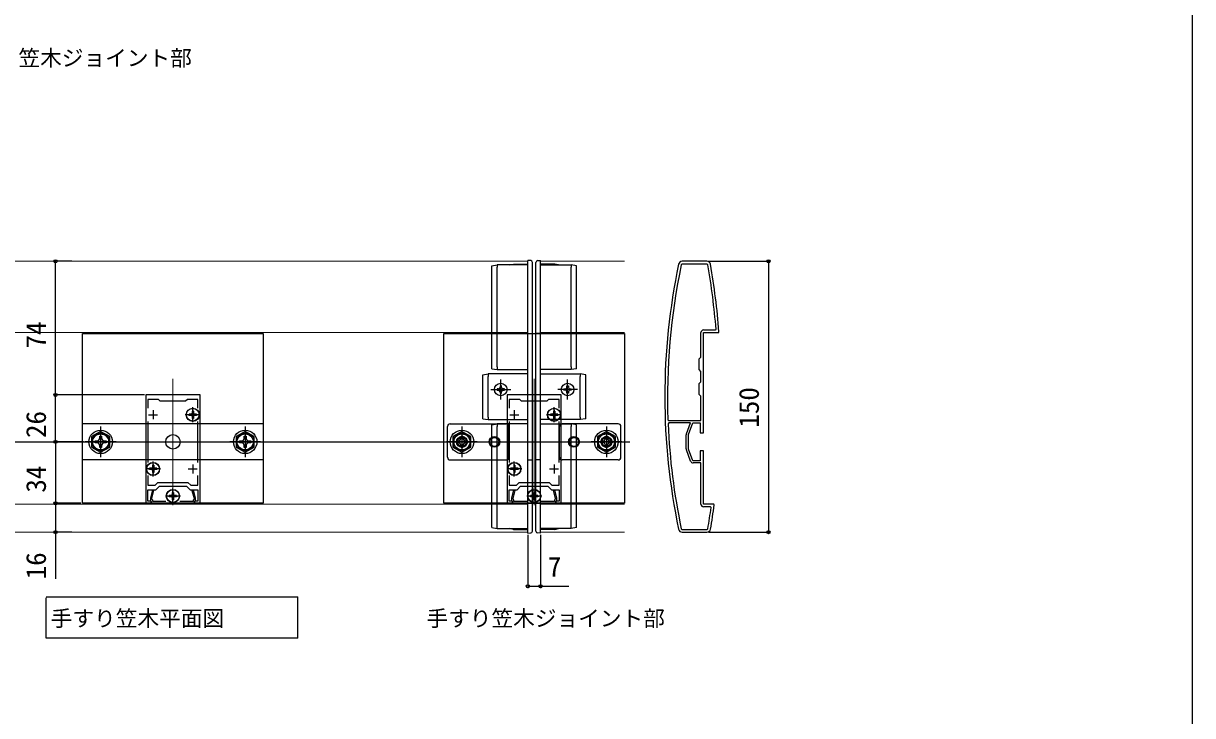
# Model space of a CAD drawing. Units: millimetres, scale not verified. Extents: x -875 to 875, y -1300 to 1294.
# Drawn here: x 228 to 875, y -917 to -533 of the extents above; entities that cross this region are included whole.
import ezdxf
from ezdxf.enums import TextEntityAlignment as Align

# ---------------------------------------------------------------- set-up
doc = ezdxf.new("R2010")
doc.units = ezdxf.units.MM
doc.header["$LTSCALE"] = 8
for name, color, linetype in [('0-1_USER1', 3, 'Continuous'), ('0-2_YKK_11', 7, 'Continuous'), ('0-5_YKK_13', 4, 'Continuous'), ('0-7_YKK_D', 6, 'Continuous'), ('0-8_YKK_ZWAK', 7, 'Continuous'), ('0-9_YSS_K', 3, 'Continuous')]:
    doc.layers.add(name, color=color, linetype=linetype)
doc.layers.add('0-4_YKK_12', color=2, linetype='Continuous', lineweight=18)
doc.styles.add('ＭＳ ゴシック', font='')
doc.styles.get('ＭＳ ゴシック').set_extended_font_data('MS Gothic')

msp = doc.modelspace()

# ---------------------------------------------------------------- linework, layer by layer
at = {"layer": '0-1_USER1'}
for p, q in [((240.27, -850.856), (379.674, -850.856)), ((240.27, -873.672), (240.27, -851.32)), ((379.674, -873.672), (379.674, -850.856)), ((379.608, -873.672), (240.27, -873.672))]:
    msp.add_line(p, q, dxfattribs=at)
at = {"layer": '0-2_YKK_11'}
for p, q in [((606.122, -665.001), (592.418, -665.001)), ((297, -750.001), (302, -750.001)), ((299.5, -747.501), (299.5, -752.501)), ((319, -750.001), (324, -750.001)), ((321.5, -747.501), (321.5, -752.501)), ((497, -750.001), (502, -750.001)), ((499.5, -747.501), (499.5, -752.501)), ((519, -750.001), (524, -750.001)), ((521.5, -747.501), (521.5, -752.501)), ((296.7, -753.634), (296.7, -776.368)), ((324.3, -776.368), (324.3, -753.634)), ((496.7, -753.634), (496.7, -776.368)), ((524.3, -776.368), (524.3, -753.634)), ((584.528, -752.719), (585.028, -753.201)), ((594.7, -768.948), (594.7, -761.055)), ((597.102, -775.721), (594.793, -769.467)), ((297, -780.001), (302, -780.001)), ((299.5, -777.501), (299.5, -782.501)), ((319, -780.001), (324, -780.001)), ((321.5, -777.501), (321.5, -782.501)), ((497, -780.001), (502, -780.001)), ((499.5, -777.501), (499.5, -782.501)), ((519, -780.001), (524, -780.001)), ((521.5, -777.501), (521.5, -782.501)), ((308, -795.001), (313, -795.001)), ((310.5, -792.501), (310.5, -797.501)), ((508, -795.001), (513, -795.001)), ((510.5, -792.501), (510.5, -797.501)), ((592.418, -815.001), (606.122, -815.001))]:
    msp.add_line(p, q, dxfattribs=at)
for points in [[(606.614, -666.915), (606.122, -666.501), (592.418, -666.501), (591.929, -666.898)], [(585.028, -753.201), (602.8, -753.201), (602.8, -739.702), (601.8, -738.702), (601.8, -732.702), (602.8, -731.702), (602.8, -726.001), (601.8, -725.001), (601.8, -719.001), (602.8, -718.001), (602.8, -704.501)], [(604.3, -703.001), (610.89, -703.001), (611.189, -702.677)], [(604.3, -760.001), (604.3, -704.501), (612.8, -704.501), (612.8, -704.013), (612.799, -703.989)], [(324.3, -746.368), (324.3, -741.501), (318.5, -741.501), (317.5, -742.501), (303.5, -742.501), (302.5, -741.501), (296.7, -741.501), (296.7, -746.368)], [(524.3, -746.368), (524.3, -741.501), (518.5, -741.501), (517.5, -742.501), (503.5, -742.501), (502.5, -741.501), (496.7, -741.501), (496.7, -746.368)], [(594.793, -760.535), (597.021, -754.501), (585.118, -754.501), (584.619, -755.022)], [(610.207, -799.843), (609.91, -799.501), (604.3, -799.501), (604.3, -770.001), (602.3, -770.001), (602.3, -775.501), (598.3, -775.501), (595.9, -769.001), (595.9, -761.001), (598.3, -754.501), (602.3, -754.501), (602.3, -760.001), (604.3, -760.001)], [(602.8, -799.501), (602.8, -776.701), (598.509, -776.701)], [(296.7, -783.634), (296.7, -789.001), (300.672, -789.001), (302.172, -787.501), (318.828, -787.501), (320.328, -789.001), (324.3, -789.001), (324.3, -783.634)], [(496.7, -783.634), (496.7, -789.001), (500.672, -789.001), (502.172, -787.501), (518.828, -787.501), (520.328, -789.001), (524.3, -789.001), (524.3, -783.634)], [(306.643, -798.001), (299.3, -798.001), (299.3, -797.301), (299, -797.001), (298.8, -796.801), (298.8, -796.306), (299.954, -792.001), (299.125, -792.001), (298, -796.201), (298, -797.601), (298.2, -797.801), (298.5, -798.101), (298.5, -799.001), (322.5, -799.001), (322.5, -798.101), (322.8, -797.801), (323, -797.601), (323, -796.201), (321.875, -792.001), (321.046, -792.001), (322.2, -796.306), (322.2, -796.801), (322, -797.001), (321.7, -797.301), (321.7, -798.001), (314.357, -798.001)], [(506.643, -798.001), (499.3, -798.001), (499.3, -797.301), (499, -797.001), (498.8, -796.801), (498.8, -796.306), (499.954, -792.001), (499.125, -792.001), (498, -796.201), (498, -797.601), (498.2, -797.801), (498.5, -798.101), (498.5, -799.001), (522.5, -799.001), (522.5, -798.101), (522.8, -797.801), (523, -797.601), (523, -796.201), (521.875, -792.001), (521.046, -792.001), (522.2, -796.306), (522.2, -796.801), (522, -797.001), (521.7, -797.301), (521.7, -798.001), (514.357, -798.001)], [(608.48, -801.344), (608.183, -801.001), (604.3, -801.001)], [(591.929, -813.104), (592.418, -813.501), (606.122, -813.501), (606.614, -813.087)]]:
    msp.add_lwpolyline(points, dxfattribs=at)
for points in [[(295.5, -739.001), (295.5, -799.001), (298.5, -799.001), (298.5, -797.801), (296.7, -797.801), (296.7, -791.501), (301, -791.501), (303, -789.501), (318, -789.501), (320, -791.501), (324.3, -791.501), (324.3, -797.801), (322.5, -797.801), (322.5, -799.001), (325.5, -799.001), (325.5, -739.001)], [(495.5, -739.001), (495.5, -799.001), (498.5, -799.001), (498.5, -797.801), (496.7, -797.801), (496.7, -791.501), (501, -791.501), (503, -789.501), (518, -789.501), (520, -791.501), (524.3, -791.501), (524.3, -797.801), (522.5, -797.801), (522.5, -799.001), (525.5, -799.001), (525.5, -739.001)]]:
    msp.add_lwpolyline(points, close=True, dxfattribs=at)
for centre, radius, start, end in [((938.363, -740.001), 355.563, 168.08445, 191.91555), ((592.418, -667.001), 2, 89.99998, 168.08445), ((606.122, -667.001), 2, 9.88194, 90), ((214.025, -735.306), 400.002, 4.49029, 9.88194), ((938.362, -740.001), 354.062, 168.08443, 182.05853), ((214.028, -735.305), 398.499, 4.69658, 9.88196), ((604.3, -704.501), 1.5, 90.00001, 179.99999), ((938.362, -740.001), 354.062, 182.43151, 191.91557), ((596.2, -761.055), 1.5, 159.73435, 180.00004), ((596.2, -768.948), 1.5, 179.99996, 200.26565), ((598.509, -775.201), 1.5, 200.26569, 269.99998), ((604.3, -799.501), 1.5, 180.00001, 269.99999), ((214.026, -744.697), 398.501, 350.11805, 351.8277), ((214.027, -744.697), 400, 350.11806, 352.07574), ((592.418, -813.001), 2, 191.91555, 270.00002), ((606.122, -813.001), 2, 270, 350.11806)]:
    msp.add_arc(centre, radius, start, end, dxfattribs=at)
at = {"layer": '0-4_YKK_12'}
for p, q in [((53, -665.001), (507, -665.001)), ((507, -815.001), (507, -665.001)), ((514, -815.001), (514, -665.001)), ((514, -665.001), (560.5, -665.001)), ((92.5, -704.501), (507, -704.501)), ((514, -704.501), (560.5, -704.501)), ((310.5, -800.001), (310.5, -730.001)), ((510.5, -800.001), (510.5, -730.001)), ((187.5, -799.501), (507, -799.501)), ((514, -799.501), (560.5, -799.501)), ((203, -815.001), (507, -815.001)), ((514, -815.001), (560.5, -815.001))]:
    msp.add_line(p, q, dxfattribs=at)
at = {"layer": '0-5_YKK_13'}
for p, q in [((497.007, -667.001), (499.007, -666.501)), ((499.007, -666.501), (507.007, -666.501)), ((507, -813.518), (507.007, -666.485)), ((508.56, -664.583), (507.007, -664.501)), ((507.007, -666.485), (507.007, -664.501)), ((509.507, -666.708), (509.507, -665.581)), ((511.493, -666.708), (511.493, -665.581)), ((512.44, -664.583), (513.993, -664.501)), ((513.993, -666.485), (513.993, -664.501)), ((514, -813.518), (513.993, -666.485)), ((521.993, -666.501), (513.993, -666.501)), ((523.993, -667.001), (521.993, -666.501)), ((487.005, -722.949), (487.007, -668.681)), ((487.007, -667.5), (490.007, -667)), ((487.007, -668.681), (487.007, -667.5)), ((490.005, -723.43), (490.007, -668.196)), ((490.007, -668.179), (490.007, -668.196)), ((509.5, -813.295), (509.507, -666.708)), ((511.5, -813.295), (511.493, -666.708)), ((533.993, -667.5), (530.993, -667)), ((530.993, -668.179), (530.993, -668.196)), ((530.995, -723.43), (530.993, -668.196)), ((533.993, -668.681), (533.993, -667.5)), ((533.995, -722.949), (533.993, -668.681)), ((507.005, -705.001), (509.505, -705.001)), ((513.995, -705.001), (511.495, -705.001)), ((487.005, -724.5), (487.005, -722.949)), ((487.005, -724.5), (490.004, -725)), ((490.005, -723.43), (490.004, -723.451)), ((530.995, -723.43), (530.996, -723.451)), ((533.995, -724.5), (530.996, -725)), ((533.995, -724.5), (533.995, -722.949)), ((482.003, -750.765), (482.004, -729.234)), ((482.004, -727.8), (485.004, -727.3)), ((482.004, -729.234), (482.004, -727.8)), ((485.003, -751.248), (485.004, -728.752)), ((485.004, -728.732), (485.004, -728.752)), ((492, -741.501), (492, -730.501)), ((529, -741.501), (529, -730.501)), ((538.996, -727.8), (535.996, -727.3)), ((535.996, -728.732), (535.996, -728.752)), ((535.997, -751.248), (535.996, -728.752)), ((538.996, -729.234), (538.996, -727.8)), ((538.997, -750.765), (538.996, -729.234)), ((486.5, -736.001), (497.5, -736.001)), ((493.23, -736.411), (494.05, -736.411)), ((534.5, -736.001), (523.5, -736.001)), ((527.77, -736.411), (526.95, -736.411)), ((325.65, -750.001), (317.35, -750.001)), ((319.45, -749.651), (319.45, -750.351)), ((320.65, -749.651), (319.45, -749.651)), ((320.65, -750.351), (319.45, -750.351)), ((321.85, -747.951), (321.15, -747.951)), ((321.15, -747.951), (321.15, -749.151)), ((321.5, -754.151), (321.5, -745.851)), ((321.85, -747.951), (321.85, -749.151)), ((323.55, -749.651), (322.35, -749.651)), ((323.55, -750.351), (322.35, -750.351)), ((323.55, -749.651), (323.55, -750.351)), ((482.003, -752.2), (482.003, -750.765)), ((525.65, -750.001), (517.35, -750.001)), ((519.45, -749.651), (519.45, -750.351)), ((520.65, -749.651), (519.45, -749.651)), ((520.65, -750.351), (519.45, -750.351)), ((521.85, -747.951), (521.15, -747.951)), ((521.15, -747.951), (521.15, -749.151)), ((521.5, -754.151), (521.5, -745.851)), ((521.85, -747.951), (521.85, -749.151)), ((523.55, -749.651), (522.35, -749.651)), ((523.55, -750.351), (522.35, -750.351)), ((523.55, -749.651), (523.55, -750.351)), ((538.997, -752.2), (538.997, -750.765)), ((260.5, -775), (260.5, -755.002)), ((360.5, -755.003), (260.5, -755.002)), ((270.5, -756.501), (270.5, -773.501)), ((321.15, -750.851), (321.15, -752.051)), ((321.85, -752.051), (321.15, -752.051)), ((321.85, -750.851), (321.85, -752.051)), ((350.5, -756.501), (350.5, -773.501)), ((360.5, -755.003), (360.5, -775)), ((462.5, -773.501), (462.5, -756.501)), ((464, -755.001), (495, -755.001)), ((470.5, -756.501), (470.5, -773.501)), ((482.003, -752.2), (485.002, -752.7)), ((485.003, -751.248), (485.002, -751.267)), ((487, -811.319), (487.003, -757.051)), ((487.003, -755.5), (490.002, -755)), ((487.003, -757.051), (487.003, -755.5)), ((490, -811.805), (490.003, -756.571)), ((490.002, -756.549), (490.003, -756.571)), ((496.5, -773.501), (496.5, -756.501)), ((521.15, -750.851), (521.15, -752.051)), ((521.85, -752.051), (521.15, -752.051)), ((521.85, -750.851), (521.85, -752.051)), ((524.5, -773.501), (524.5, -756.501)), ((557, -755.001), (526, -755.001)), ((530.998, -756.549), (530.997, -756.571)), ((531, -811.805), (530.997, -756.571)), ((533.997, -755.5), (530.998, -755)), ((533.997, -757.051), (533.997, -755.5)), ((534, -811.319), (533.997, -757.051)), ((535.997, -751.248), (535.998, -751.267)), ((538.997, -752.2), (535.998, -752.7)), ((550.5, -756.501), (550.5, -773.501)), ((558.5, -773.501), (558.5, -756.501)), ((269.977, -763.148), (269.999, -761.901)), ((349.977, -763.148), (349.999, -761.901)), ((469.977, -763.148), (469.999, -761.901)), ((549.977, -763.148), (549.999, -761.901)), ((279, -765.001), (262, -765.001)), ((359, -765.001), (342, -765.001)), ((479, -765.001), (462, -765.001)), ((559, -765.001), (542, -765.001)), ((360.5, -775), (260.5, -775)), ((299.5, -784.151), (299.5, -775.851)), ((464, -775.001), (495, -775.001)), ((499.5, -784.151), (499.5, -775.851)), ((507.002, -775.001), (509.502, -775.001)), ((513.998, -775.001), (511.498, -775.001)), ((557, -775.001), (526, -775.001)), ((303.65, -780.001), (295.35, -780.001)), ((297.45, -779.651), (297.45, -780.351)), ((298.65, -779.651), (297.45, -779.651)), ((298.65, -780.351), (297.45, -780.351)), ((299.85, -777.951), (299.15, -777.951)), ((299.15, -777.951), (299.15, -779.151)), ((299.15, -780.851), (299.15, -782.051)), ((299.85, -782.051), (299.15, -782.051)), ((299.85, -777.951), (299.85, -779.151)), ((299.85, -780.851), (299.85, -782.051)), ((301.55, -779.651), (300.35, -779.651)), ((301.55, -780.351), (300.35, -780.351)), ((301.55, -779.651), (301.55, -780.351)), ((503.65, -780.001), (495.35, -780.001)), ((497.45, -779.651), (497.45, -780.351)), ((498.65, -779.651), (497.45, -779.651)), ((498.65, -780.351), (497.45, -780.351)), ((499.85, -777.951), (499.15, -777.951)), ((499.15, -777.951), (499.15, -779.151)), ((499.15, -780.851), (499.15, -782.051)), ((499.85, -782.051), (499.15, -782.051)), ((499.85, -777.951), (499.85, -779.151)), ((499.85, -780.851), (499.85, -782.051)), ((501.55, -779.651), (500.35, -779.651)), ((501.55, -780.351), (500.35, -780.351)), ((501.55, -779.651), (501.55, -780.351)), ((314.65, -795.001), (306.35, -795.001)), ((308.45, -794.651), (308.45, -795.351)), ((309.65, -794.651), (308.45, -794.651)), ((309.65, -795.351), (308.45, -795.351)), ((310.85, -792.951), (310.15, -792.951)), ((310.15, -792.951), (310.15, -794.151)), ((310.15, -795.851), (310.15, -797.051)), ((310.5, -799.151), (310.5, -790.851)), ((310.85, -792.951), (310.85, -794.151)), ((310.85, -795.851), (310.85, -797.051)), ((312.55, -794.651), (311.35, -794.651)), ((312.55, -795.351), (311.35, -795.351)), ((312.55, -794.651), (312.55, -795.351)), ((514.65, -795.001), (506.35, -795.001)), ((508.45, -794.651), (508.45, -795.351)), ((509.65, -794.651), (508.45, -794.651)), ((509.65, -795.351), (508.45, -795.351)), ((510.85, -792.951), (510.15, -792.951)), ((510.15, -792.951), (510.15, -794.151)), ((510.15, -795.851), (510.15, -797.051)), ((510.5, -799.151), (510.5, -790.851)), ((510.85, -792.951), (510.85, -794.151)), ((510.85, -795.851), (510.85, -797.051)), ((512.55, -794.651), (511.35, -794.651)), ((512.55, -795.351), (511.35, -795.351)), ((512.55, -794.651), (512.55, -795.351)), ((310.85, -797.051), (310.15, -797.051)), ((510.85, -797.051), (510.15, -797.051)), ((487, -812.5), (487, -811.319)), ((487, -812.5), (490, -813)), ((490, -811.805), (490, -811.821)), ((499, -813.501), (497, -813.001)), ((499, -813.501), (507, -813.501)), ((507, -815.501), (507, -813.518)), ((507, -815.501), (508.552, -815.42)), ((509.5, -814.421), (509.5, -813.295)), ((511.5, -814.421), (511.5, -813.295)), ((514, -815.501), (512.448, -815.42)), ((522, -813.501), (514, -813.501)), ((514, -815.501), (514, -813.518)), ((522, -813.501), (524, -813.001)), ((531, -811.805), (531, -811.821)), ((534, -812.5), (531, -813)), ((534, -812.5), (534, -811.319))]:
    msp.add_line(p, q, dxfattribs=at)
for points in [[(489.981, -667.09), (489.972, -667.337), (489.981, -667.714), (489.988, -667.884), (490.007, -668.179)], [(507.007, -667.001), (490.007, -667), (490.007, -667)], [(513.993, -667.001), (530.993, -667), (530.993, -667)], [(531.019, -667.09), (531.028, -667.337), (531.019, -667.714), (531.012, -667.884), (530.993, -668.179)], [(490.004, -723.451), (489.976, -723.818), (489.961, -724.073), (489.954, -724.282), (489.951, -724.66), (489.969, -724.909)], [(530.996, -723.451), (531.024, -723.818), (531.039, -724.073), (531.046, -724.282), (531.049, -724.66), (531.031, -724.909)], [(484.986, -727.325), (484.962, -727.496), (484.957, -727.813), (484.972, -728.242), (484.984, -728.445), (485.004, -728.732)], [(507.004, -727.301), (485.004, -727.3), (485.004, -727.3)], [(490.004, -725), (490.004, -725), (507.004, -725.001)], [(530.996, -725), (530.996, -725), (513.996, -725.001)], [(513.996, -727.301), (535.996, -727.3), (535.996, -727.3)], [(536.014, -727.325), (536.038, -727.496), (536.043, -727.813), (536.028, -728.242), (536.016, -728.445), (535.996, -728.732)], [(490.77, -735.591), (489.95, -735.591), (489.95, -736.411), (490.77, -736.411)], [(492.41, -734.771), (492.41, -733.951), (491.59, -733.951), (491.59, -734.771)], [(491.59, -737.231), (491.59, -738.051), (492.41, -738.051), (492.41, -737.231)], [(494.05, -736.411), (494.05, -735.591), (493.23, -735.591)], [(526.95, -736.411), (526.95, -735.591), (527.77, -735.591)], [(528.59, -734.771), (528.59, -733.951), (529.41, -733.951), (529.41, -734.771)], [(529.41, -737.231), (529.41, -738.051), (528.59, -738.051), (528.59, -737.231)], [(530.23, -735.591), (531.05, -735.591), (531.05, -736.411), (530.23, -736.411)], [(485.002, -751.267), (484.984, -751.519), (484.961, -751.983), (484.959, -752.129), (484.956, -752.361), (484.97, -752.609)], [(485.002, -752.7), (485.003, -752.7), (507.003, -752.701)], [(489.975, -755.051), (489.953, -755.258), (489.95, -755.604), (489.967, -756.052), (489.979, -756.239), (490.002, -756.549)], [(507.003, -755.001), (490.003, -755), (490.002, -755)], [(535.998, -752.7), (535.997, -752.7), (513.997, -752.701)], [(513.997, -755.001), (530.997, -755), (530.998, -755)], [(531.025, -755.051), (531.047, -755.258), (531.05, -755.604), (531.033, -756.052), (531.021, -756.239), (530.998, -756.549)], [(535.998, -751.267), (536.016, -751.519), (536.039, -751.983), (536.041, -752.129), (536.044, -752.361), (536.03, -752.609)], [(268.646, -764.478), (269.515, -764.016), (269.977, -763.148)], [(269.999, -761.901), (271.001, -761.901), (271.023, -763.148)], [(271.023, -763.148), (271.485, -764.016), (272.354, -764.478)], [(348.646, -764.478), (349.515, -764.016), (349.977, -763.148)], [(349.999, -761.901), (351.001, -761.901), (351.023, -763.148)], [(351.023, -763.148), (351.485, -764.016), (352.354, -764.478)], [(468.646, -764.478), (469.515, -764.016), (469.977, -763.148)], [(469.999, -761.901), (471.001, -761.901), (471.023, -763.148)], [(471.023, -763.148), (471.485, -764.016), (472.354, -764.478)], [(548.646, -764.478), (549.515, -764.016), (549.977, -763.148)], [(549.999, -761.901), (551.001, -761.901), (551.023, -763.148)], [(551.023, -763.148), (551.485, -764.016), (552.354, -764.478)], [(268.646, -765.524), (267.4, -765.503), (267.4, -764.5), (268.646, -764.478)], [(269.977, -766.855), (269.515, -765.986), (268.646, -765.524)], [(271.023, -766.855), (271.001, -768.101), (269.999, -768.101), (269.977, -766.855)], [(272.354, -765.524), (271.485, -765.986), (271.023, -766.855)], [(272.354, -764.478), (273.6, -764.5), (273.6, -765.503), (272.354, -765.524)], [(348.646, -765.524), (347.4, -765.503), (347.4, -764.5), (348.646, -764.478)], [(349.977, -766.855), (349.515, -765.986), (348.646, -765.524)], [(351.023, -766.855), (351.001, -768.101), (349.999, -768.101), (349.977, -766.855)], [(352.354, -765.524), (351.485, -765.986), (351.023, -766.855)], [(352.354, -764.478), (353.6, -764.5), (353.6, -765.503), (352.354, -765.524)], [(468.646, -765.524), (467.4, -765.503), (467.4, -764.5), (468.646, -764.478)], [(469.977, -766.855), (469.515, -765.986), (468.646, -765.524)], [(471.023, -766.855), (471.001, -768.101), (469.999, -768.101), (469.977, -766.855)], [(472.354, -765.524), (471.485, -765.986), (471.023, -766.855)], [(472.354, -764.478), (473.6, -764.5), (473.6, -765.503), (472.354, -765.524)], [(548.646, -765.524), (547.4, -765.503), (547.4, -764.5), (548.646, -764.478)], [(549.977, -766.855), (549.515, -765.986), (548.646, -765.524)], [(551.023, -766.855), (551.001, -768.101), (549.999, -768.101), (549.977, -766.855)], [(552.354, -765.524), (551.485, -765.986), (551.023, -766.855)], [(552.354, -764.478), (553.6, -764.5), (553.6, -765.503), (552.354, -765.524)], [(489.974, -812.911), (489.965, -812.664), (489.974, -812.286), (489.981, -812.117), (490, -811.821)], [(490, -813), (490, -813), (507, -813.001)], [(531, -813), (531, -813), (514, -813.001)], [(531.026, -812.911), (531.035, -812.664), (531.026, -812.286), (531.019, -812.117), (531, -811.821)]]:
    msp.add_lwpolyline(points, dxfattribs=at)
for points in [[(260.5, -705.001), (360.5, -705.001), (360.5, -799.001), (260.5, -799.001)], [(460.5, -705.001), (560.5, -705.001), (560.5, -799.001), (460.5, -799.001)], [(275.5, -762.114), (270.5, -759.228), (265.5, -762.114), (265.5, -767.888), (270.5, -770.775), (275.5, -767.888)], [(355.5, -762.114), (350.5, -759.228), (345.5, -762.114), (345.5, -767.888), (350.5, -770.775), (355.5, -767.888)], [(475.5, -762.114), (470.5, -759.228), (465.5, -762.114), (465.5, -767.888), (470.5, -770.775), (475.5, -767.888)], [(555.5, -762.114), (550.5, -759.228), (545.5, -762.114), (545.5, -767.888), (550.5, -770.775), (555.5, -767.888)]]:
    msp.add_lwpolyline(points, close=True, dxfattribs=at)
for centre, radius in [((492, -736.001), 3.5), ((529, -736.001), 3.5), ((321.5, -750.001), 3.65), ((321.5, -750.001), 3.5), ((521.5, -750.001), 3.65), ((521.5, -750.001), 3.5), ((270.5, -765.001), 6.5), ((270.5, -765.001), 4.907), ((270.5, -765.001), 4.432), ((310.5, -765.001), 4), ((350.5, -765.001), 6.5), ((350.5, -765.001), 4.907), ((350.5, -765.001), 4.432), ((470.5, -765.001), 6.5), ((470.5, -765.001), 4.907), ((470.5, -765.001), 4.432), ((470.5, -765.001), 3), ((470.5, -765.001), 2.5), ((488.5, -765.001), 3), ((488.5, -765.001), 2.5), ((532.5, -765.001), 3), ((532.5, -765.001), 2.5), ((550.5, -765.001), 6.5), ((550.5, -765.001), 4.907), ((550.5, -765.001), 4.432), ((550.5, -765.001), 3), ((550.5, -765.001), 2.5), ((299.5, -780.001), 3.65), ((299.5, -780.001), 3.5), ((499.5, -780.001), 3.65), ((499.5, -780.001), 3.5), ((310.5, -795.001), 3.65), ((310.5, -795.001), 3.5), ((510.5, -795.001), 3.65), ((510.5, -795.001), 3.5)]:
    msp.add_circle(centre, radius, dxfattribs=at)
for centre, radius, start, end in [((508.507, -665.581), 1, 359.99716, 86.99716), ((512.493, -665.581), 1, 93.00284, 180.00284), ((490.77, -734.771), 0.82, 270, 0), ((490.77, -737.231), 0.82, 0, 90), ((493.23, -734.771), 0.82, 180, 270), ((493.23, -737.231), 0.82, 90, 180), ((527.77, -734.771), 0.82, 270, 0), ((527.77, -737.231), 0.82, 0, 90), ((530.23, -734.771), 0.82, 180, 270), ((530.23, -737.231), 0.82, 90, 180), ((320.65, -749.151), 0.5, 270, 0), ((320.65, -750.851), 0.5, 0, 90), ((322.35, -749.151), 0.5, 180, 270), ((322.35, -750.851), 0.5, 90, 180), ((520.65, -749.151), 0.5, 270, 0), ((520.65, -750.851), 0.5, 0, 90), ((522.35, -749.151), 0.5, 180, 270), ((522.35, -750.851), 0.5, 90, 180), ((464, -756.501), 1.5, 90, 180), ((495, -756.501), 1.5, 0, 90), ((526, -756.501), 1.5, 90, 180), ((557, -756.501), 1.5, 0, 90), ((464, -773.501), 1.5, 180, 270), ((495, -773.501), 1.5, 270, 0), ((526, -773.501), 1.5, 180, 270), ((557, -773.501), 1.5, 270, 0), ((298.65, -779.151), 0.5, 270, 0), ((298.65, -780.851), 0.5, 0, 90), ((300.35, -779.151), 0.5, 180, 270), ((300.35, -780.851), 0.5, 90, 180), ((498.65, -779.151), 0.5, 270, 0), ((498.65, -780.851), 0.5, 0, 90), ((500.35, -779.151), 0.5, 180, 270), ((500.35, -780.851), 0.5, 90, 180), ((309.65, -794.151), 0.5, 270, 0), ((309.65, -795.851), 0.5, 0, 90), ((311.35, -794.151), 0.5, 180, 270), ((311.35, -795.851), 0.5, 90, 180), ((509.65, -794.151), 0.5, 270, 0), ((509.65, -795.851), 0.5, 0, 90), ((511.35, -794.151), 0.5, 180, 270), ((511.35, -795.851), 0.5, 90, 180), ((508.5, -814.421), 1, 272.99716, 359.99716), ((512.5, -814.421), 1, 180.00284, 267.00284)]:
    msp.add_arc(centre, radius, start, end, dxfattribs=at)
at = {"layer": '0-7_YKK_D'}
for p, q in [((254.5, -665.001), (244.5, -665.001)), ((245.5, -739.001), (245.5, -665.001)), ((607.122, -665.001), (641.188, -665.001)), ((640.188, -665.001), (640.188, -815.001)), ((294.8, -739.001), (244.5, -739.001)), ((294.8, -739.001), (244.5, -739.001)), ((245.5, -765.001), (245.5, -739.001)), ((261, -765.001), (244.5, -765.001)), ((261, -765.001), (244.5, -765.001)), ((245.5, -765.001), (245.5, -799.001)), ((259.5, -799.001), (244.5, -799.001)), ((259.5, -799.001), (244.5, -799.001)), ((254.5, -815.001), (244.5, -815.001)), ((607.122, -815.001), (641.188, -815.001)), ((507, -816.501), (507, -846.001)), ((514, -816.501), (514, -846.001))]:
    msp.add_line(p, q, dxfattribs=at)
for points in [[(245.5, -799.001), (245.5, -815.001), (245.5, -840.825)], [(507, -845.001), (514, -845.001), (529.597, -845.001)]]:
    msp.add_lwpolyline(points, dxfattribs=at)
for centre in [(245.5, -665.001), (640.188, -665.001), (245.5, -739.001), (245.5, -739.001), (245.5, -765.001), (245.5, -765.001), (245.5, -799.001), (245.5, -799.001), (245.5, -815.001), (640.188, -815.001), (507, -845.001), (514, -845.001)]:
    msp.add_circle(centre, 0.875, dxfattribs=at)
at = {"layer": '0-8_YKK_ZWAK'}
msp.add_lwpolyline([(-875, -1300), (875, -1300), (875, 1250)], dxfattribs=at)
at = {"layer": '0-9_YSS_K'}
msp.add_line((150.5, -765.001), (563.5, -765.001), dxfattribs=at)

# ---------------------------------------------------------------- texts
at = {"layer": '0-1_USER1', "style": 'ＭＳ ゴシック'}
for s, p in [('笠木ジョイント部', (224.977, -559.443)), ('手すり笠木平面図', (242.841, -869.801)), ('手すり笠木ジョイント部', (450.841, -869.801))]:
    msp.add_text(s, height=8.798, dxfattribs=at).set_placement(p, align=Align.BOTTOM_LEFT)
at = {"layer": '0-7_YKK_D', "style": 'ＭＳ ゴシック'}
for s, p in [('74', (243.5, -713.294)), ('150', (638.188, -757.132)), ('26', (243.5, -762.868)), ('34', (243.5, -793.123)), ('16', (243.5, -841.126))]:
    msp.add_text(s, height=11, rotation=90, dxfattribs=at).set_placement(p, align=Align.BOTTOM_LEFT)
msp.add_text('7', height=11, dxfattribs=at).set_placement((518.051, -843.001), align=Align.BOTTOM_LEFT)

doc.saveas('drawing.dxf')
